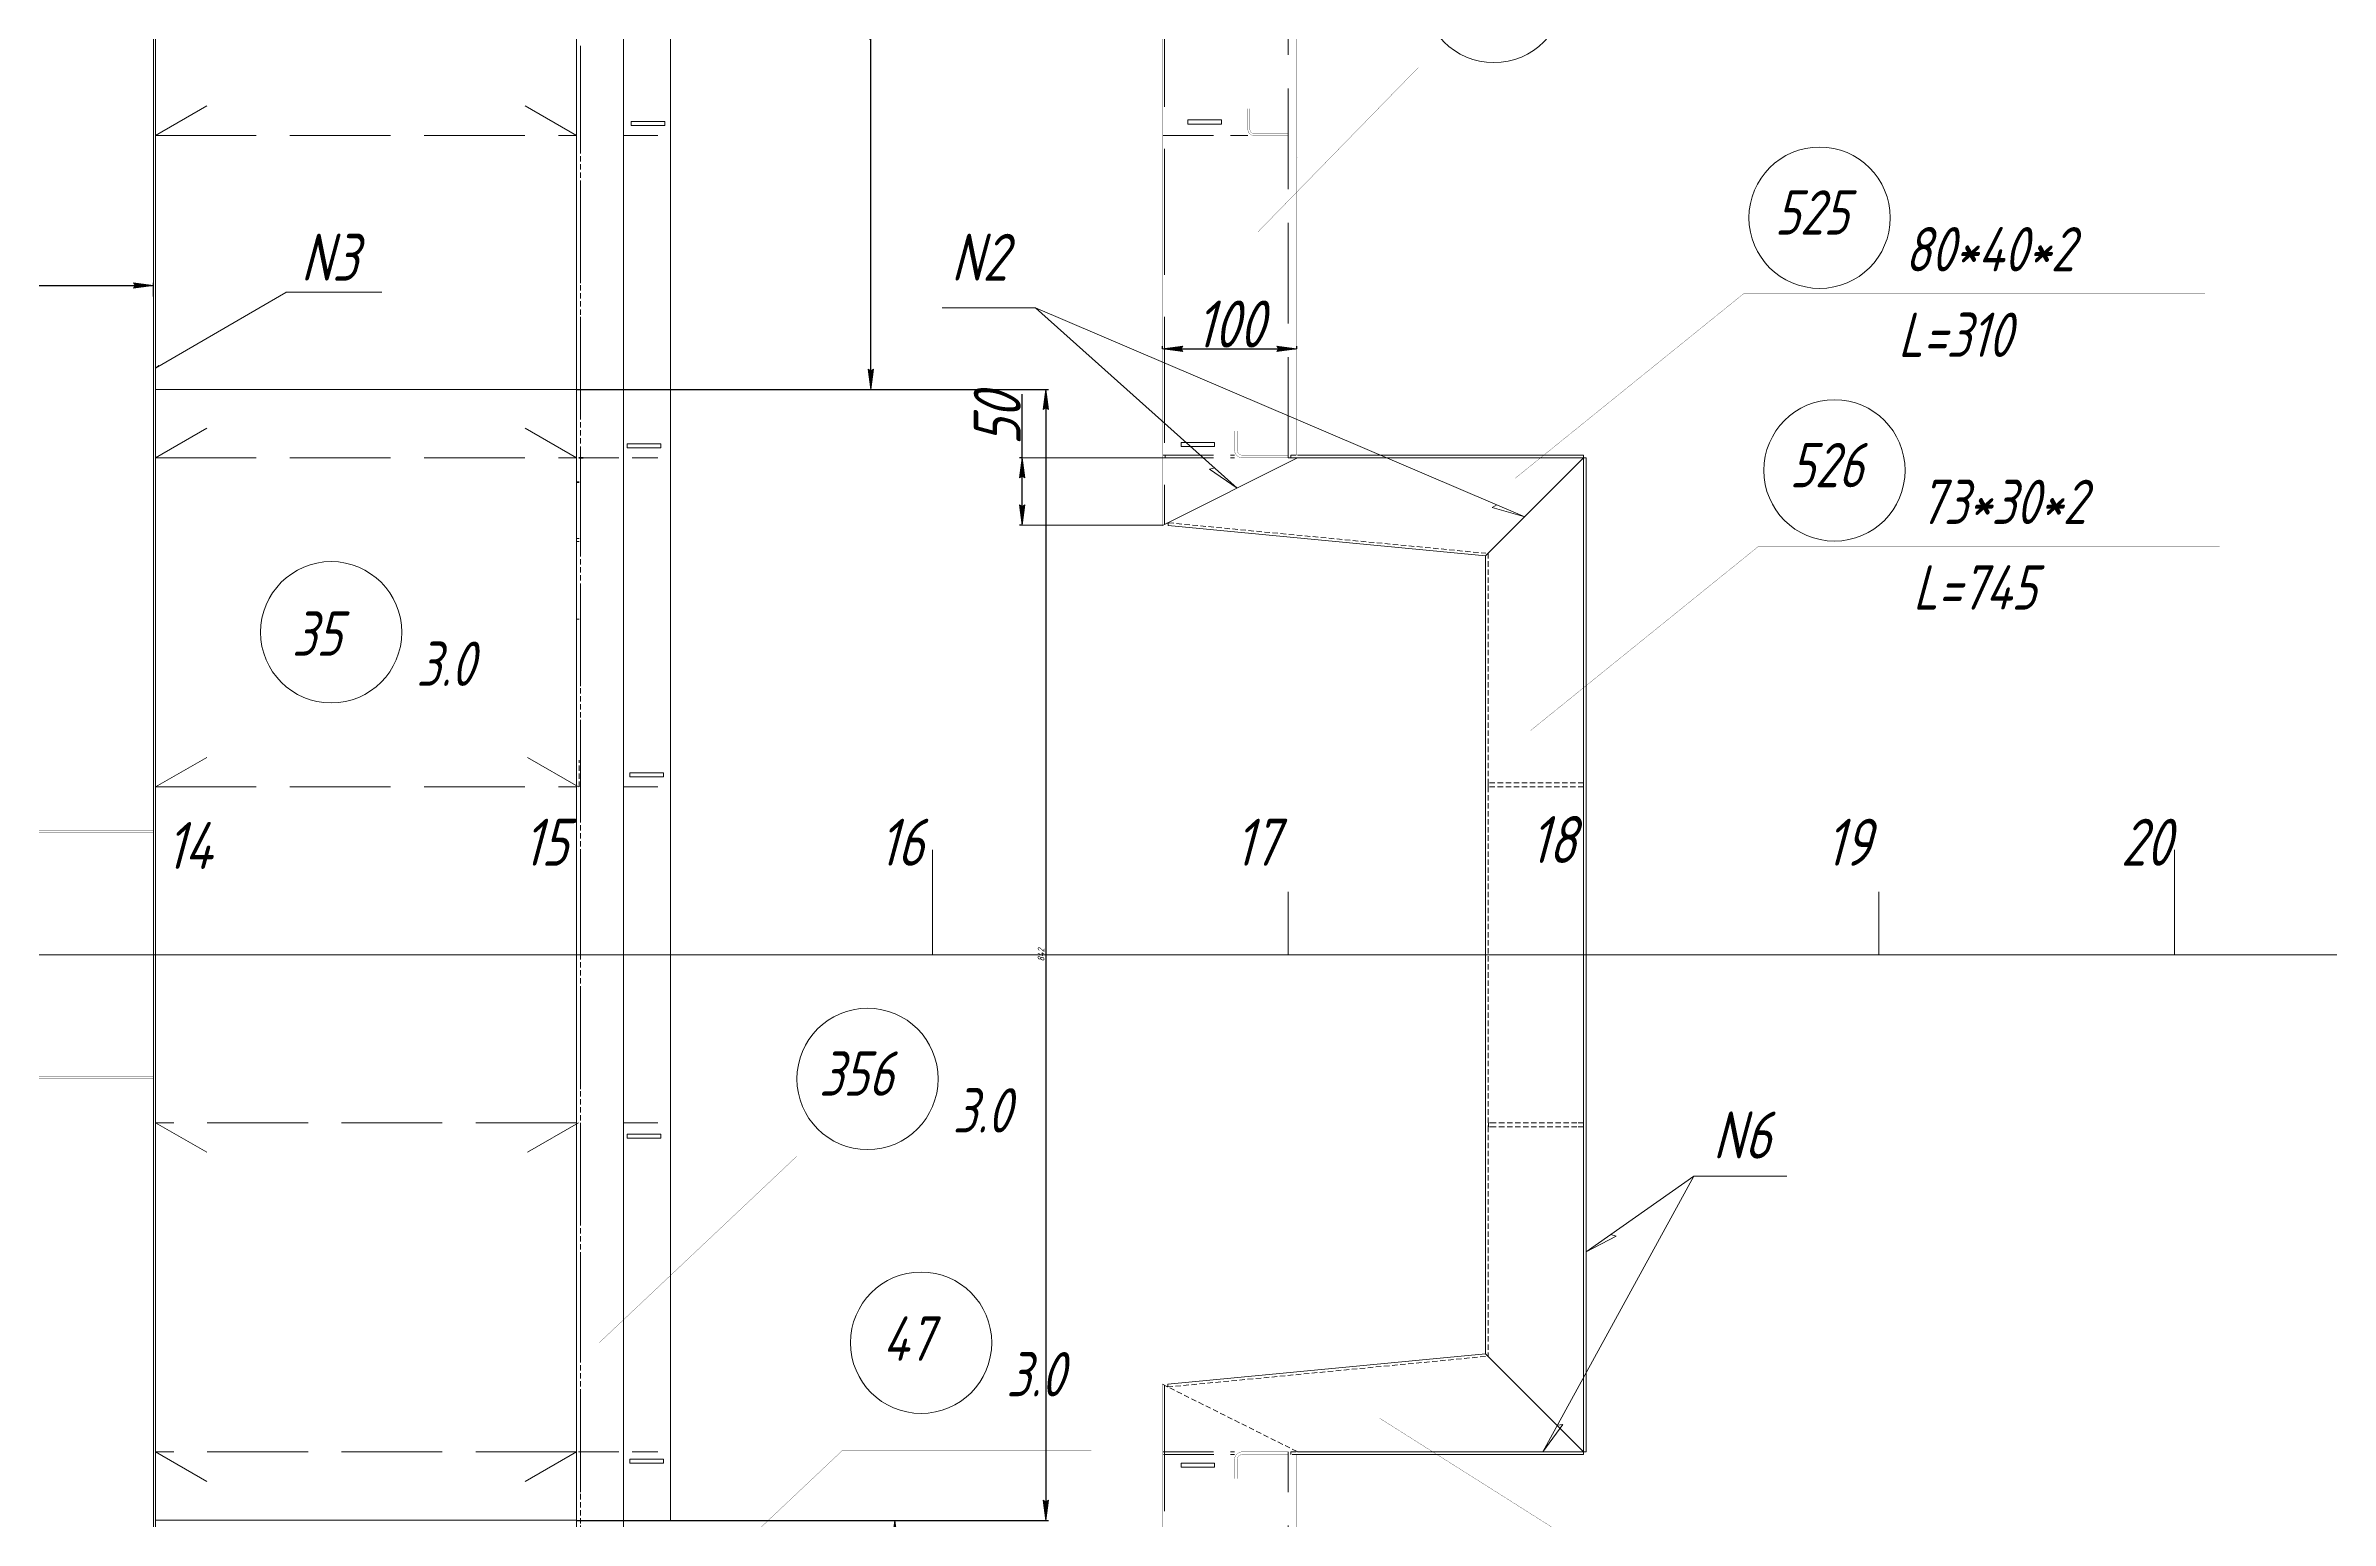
# Model space of a CAD drawing. Header units: millimetres. Extents: x 77380 to 135900, y -26587 to 17301.
# Drawn here: x 97703 to 99405, y 2083 to 3181 of the extents above; entities that cross this region are included whole.
import ezdxf

# ---------------------------------------------------------------- set-up
doc = ezdxf.new("R2010")
doc.units = ezdxf.units.MM
for name, pattern in [('K5LT32768', [0]), ('K5LT32770', [0]), ('K5LT32771', [50, 37.5, -12.5]), ('K5LT32772', [0]), ('K5LT32780', [0]), ('K5LT32781', [0]), ('K5LT32782', [50, 37.5, -12.5]), ('K5LT32783', [100, 75, -25]), ('K5LT32785', [200, 125, -25, 25, -25]), ('K5LT32786', [100, 75, -25]), ('K5LT32792', [0]), ('K5LT32816', [40, 30, -10]), ('K5LT32817', [125, 93.75, -31.25]), ('K5LT32835', [0]), ('K5LT_AXLED', [19.5, 15, -1.5, 1.5, -1.5]), ('K5LT_BASIC', [0]), ('K5LT_DASHED', [6, 4, -2]), ('K5LT_THIN', [0]), ('K5LT_THIN_INCLUDED_TO_HATCHING', [0])]:
    doc.linetypes.add(name, pattern=pattern)
doc.layers.add('4001', color=7, linetype='Continuous')
doc.styles.add('KDIMTEXTSTYLE', font='GOST_AU.SHX', dxfattribs={"width": 0.96, "oblique": 15, "height": 5})
doc.styles.add('KTEXTSTYLE', font='GOST_AU.SHX', dxfattribs={"width": 0.96, "height": 5})
doc.dimstyles.new('KDIMSTYLE (1.00)', dxfattribs={"dimtxt": 5, "dimasz": 1, "dimexe": 2, "dimexo": 0, "dimgap": 1, "dimtad": 1, "dimtxsty": 'KDIMTEXTSTYLE', "dimsah": 1, "dimcen": 0, "dimdle": 1, "dimadec": 0, "dimazin": 0, "dimtfac": 0.667, "dimtmove": 0, "dimatfit": 3, "dimfxl": 1, "dimtvp": 1, "dimtolj": 1, "dimtzin": 0, "dimarcsym": 0})

# ---------------------------------------------------------------- blocks, each defined once
blk = doc.blocks.new('KDIMARROW_01')
blk.add_hatch(color=0).paths.add_polyline_path([(0, 0), (-15, 2), (-13.5, 0), (-15, -2)])
at = {"color": 0, "linetype": 'K5LT_THIN', "lineweight": 18}
for p, q in [((-13.5, 0), (-15, 2)), ((-15, 2), (0, 0)), ((0, 0), (-15, -2)), ((-15, -2), (-13.5, 0))]:
    blk.add_line(p, q, dxfattribs=at)
at = {"layer": '4001', "color": 0, "linetype": 'K5LT_THIN', "lineweight": 18}
blk.add_line((0, 0), (-1, 0), dxfattribs=at)
blk = doc.blocks.new('D82')
at = {"color": 0, "lineweight": -2}
for p, q in [((97398.6, 2994.5), (97398.6, 3004.6)), ((97399.6, 3002.6), (97782.6, 3002.6)), ((97783.6, 2994.5), (97783.6, 3004.6))]:
    blk.add_line(p, q, dxfattribs=at)
at = {"layer": 'Defpoints', "color": 0, "lineweight": 100}
for p in [(97783.6, 3002.6), (97398.6, 2994.5), (97783.6, 2994.5)]:
    blk.add_point(p, dxfattribs=at)
at = {"color": 0, "lineweight": -2, "rotation": 180}
blk.add_blockref('KDIMARROW_01', (97398.6, 3002.6), dxfattribs=at)
at = {"color": 0, "lineweight": -2}
blk.add_blockref('KDIMARROW_01', (97783.6, 3002.6), dxfattribs=at)
at = {"color": 7, "insert": (97591.1, 3021.2), "char_height": 5, "attachment_point": 5, "style": 'KDIMTEXTSTYLE'}
blk.add_mtext('\\A1;\\H35.0;\\W0.965;\\Q15;\\H35.0;\\W0.965;\\Q15;\\Q15;385', dxfattribs=at)
blk = doc.blocks.new('U403')
at = {"color": 7, "linetype": 'K5LT_THIN', "lineweight": 18}
for p, q in [((97337, 17627.6), (97240.1, 17571.2)), ((97240.1, 17571.2), (97243.5, 17573.2))]:
    blk.add_line(p, q, dxfattribs=at)
at = {"color": 7, "linetype": 'K5LT32835', "lineweight": 18}
for p, q in [((97240.1, 17571.2), (97240.1, 17571.2)), ((97240.1, 17571.2), (97240.1, 17571.2)), ((97240.2, 17571.3), (97240.2, 17571.2)), ((97240.2, 17571.3), (97240.3, 17571.3)), ((97240.2, 17571.3), (97240.2, 17571.3)), ((97240.4, 17571.4), (97240.3, 17571.3)), ((97240.3, 17571.4), (97240.3, 17571.3)), ((97240.3, 17571.4), (97240.4, 17571.3)), ((97240.5, 17571.5), (97240.4, 17571.4)), ((97240.4, 17571.5), (97240.5, 17571.4)), ((97240.4, 17571.4), (97240.5, 17571.4)), ((97240.5, 17571.6), (97240.5, 17571.4)), ((97240.5, 17571.6), (97240.7, 17571.5)), ((97240.5, 17571.5), (97240.6, 17571.5)), ((97240.6, 17571.7), (97240.6, 17571.5)), ((97240.6, 17571.7), (97240.8, 17571.6)), ((97240.6, 17571.6), (97240.8, 17571.6)), ((97240.8, 17571.8), (97240.7, 17571.5)), ((97240.7, 17571.7), (97240.7, 17571.5)), ((97240.7, 17571.7), (97240.9, 17571.7)), ((97240.9, 17571.9), (97240.8, 17571.6)), ((97240.8, 17571.8), (97241.1, 17571.8)), ((97240.8, 17571.8), (97241, 17571.7)), ((97241, 17572), (97240.9, 17571.6)), ((97240.9, 17571.9), (97241.2, 17571.8)), ((97240.9, 17571.9), (97241.2, 17571.8)), ((97241.1, 17572.1), (97241, 17571.7)), ((97241.1, 17572), (97241, 17571.7)), ((97241, 17572), (97241.4, 17571.9)), ((97241, 17572), (97241.3, 17571.9)), ((97241.2, 17572.2), (97241.1, 17571.8)), ((97241.1, 17572.1), (97241.5, 17572)), ((97241.3, 17572.3), (97241.2, 17571.8)), ((97241.2, 17572.2), (97241.6, 17572.1)), ((97241.2, 17572.1), (97241.5, 17572)), ((97241.5, 17572.4), (97241.3, 17571.9)), ((97241.4, 17572.3), (97241.3, 17571.9)), ((97241.3, 17572.3), (97241.8, 17572.2)), ((97241.3, 17572.2), (97241.7, 17572.1)), ((97241.6, 17572.5), (97241.4, 17572)), ((97241.4, 17572.4), (97241.9, 17572.3)), ((97241.4, 17572.3), (97241.9, 17572.2)), ((97241.7, 17572.6), (97241.5, 17572)), ((97241.5, 17572.4), (97242, 17572.3)), ((97241.7, 17572.6), (97241.6, 17572)), ((97241.6, 17572.5), (97242.2, 17572.4)), ((97241.6, 17572.5), (97242.1, 17572.3)), ((97241.9, 17572.8), (97241.7, 17572.1)), ((97241.8, 17572.7), (97241.7, 17572.1)), ((97241.7, 17572.6), (97242.3, 17572.5)), ((97241.7, 17572.6), (97242.2, 17572.4)), ((97242, 17572.9), (97241.8, 17572.2)), ((97241.8, 17572.7), (97242.5, 17572.6)), ((97241.8, 17572.7), (97242.4, 17572.5)), ((97242.1, 17572.9), (97241.9, 17572.2)), ((97241.9, 17572.8), (97242.6, 17572.6)), ((97242.3, 17573.1), (97242, 17572.3)), ((97242.2, 17573), (97242, 17572.3)), ((97242, 17572.9), (97242.6, 17572.7)), ((97242, 17572.8), (97242.6, 17572.7)), ((97242.3, 17573.2), (97242.1, 17572.4)), ((97242.1, 17573), (97242.6, 17572.9)), ((97242.1, 17572.9), (97242.6, 17572.8)), ((97242.4, 17573.1), (97242.2, 17572.4)), ((97242.2, 17573.1), (97242.5, 17573)), ((97242.2, 17573), (97242.5, 17573)), ((97242.4, 17573.1), (97242.3, 17572.5)), ((97242.3, 17573.1), (97242.4, 17573.1)), ((97242.4, 17573.2), (97242.4, 17573.2)), ((97242.5, 17573), (97242.4, 17572.5)), ((97242.5, 17572.9), (97242.4, 17572.5)), ((97242.6, 17572.8), (97242.5, 17572.6)), ((97242.6, 17572.8), (97242.6, 17572.6)), ((97242.7, 17572.7), (97242.7, 17572.7))]:
    blk.add_line(p, q, dxfattribs=at)
at = {"color": 7, "linetype": 'K5LT32835', "const_width": 0.18}
blk.add_lwpolyline([(97242.7, 17572.7), (97240.1, 17571.2), (97242.4, 17573.2)], close=True, dxfattribs=at)
blk = doc.blocks.new('*D563')
at = {"color": 0, "lineweight": -2}
for p, q in [((98535.1, 2955.5), (98535.1, 2957.5)), ((98536.1, 2955.5), (98634.1, 2955.5)), ((98635.1, 2955.5), (98635.1, 2957.5))]:
    blk.add_line(p, q, dxfattribs=at)
at = {"layer": 'Defpoints', "color": 0, "lineweight": 100}
for p in [(98535.1, 2955.5), (98635.1, 2955.5), (98635.1, 2955.5)]:
    blk.add_point(p, dxfattribs=at)
at = {"color": 0, "lineweight": -2, "rotation": 180}
blk.add_blockref('KDIMARROW_01', (98535.1, 2955.5), dxfattribs=at)
at = {"color": 0, "lineweight": -2}
blk.add_blockref('KDIMARROW_01', (98635.1, 2955.5), dxfattribs=at)
at = {"color": 7, "insert": (98585.1, 2974), "char_height": 5, "attachment_point": 5, "style": 'KDIMTEXTSTYLE'}
blk.add_mtext('\\A1;\\H35.0;\\W0.965;\\Q15;\\H35.0;\\W0.965;\\Q15;\\Q15;100', dxfattribs=at)
blk = doc.blocks.new('*D588')
at = {"color": 0, "lineweight": -2}
for p, q in [((98098.6, 2925.3), (98450.1, 2925.3)), ((98448.1, 2924.3), (98448.1, 2084.3)), ((98098.6, 2083.3), (98450.1, 2083.3))]:
    blk.add_line(p, q, dxfattribs=at)
at = {"layer": 'Defpoints', "color": 0, "lineweight": 100}
for p in [(98098.6, 2925.3), (98098.6, 2083.3), (98448.1, 2083.3)]:
    blk.add_point(p, dxfattribs=at)
at = {"color": 0, "lineweight": -2}
for p, rotation in [((98448.1, 2925.3), 90), ((98448.1, 2083.3), 270)]:
    blk.add_blockref('KDIMARROW_01', p, dxfattribs=dict(at, rotation=rotation))
at = {"color": 7, "insert": (98444.6, 2504.3), "char_height": 5, "attachment_point": 5, "rotation": 90, "style": 'KDIMTEXTSTYLE'}
blk.add_mtext('\\A1;842', dxfattribs=at)
blk = doc.blocks.new('*D589')
at = {"color": 0, "lineweight": -2}
for p, q in [((98098.6, 3454.3), (98319.9, 3454.3)), ((98317.9, 2926.3), (98317.9, 3453.3)), ((98098.6, 2925.3), (98319.9, 2925.3))]:
    blk.add_line(p, q, dxfattribs=at)
at = {"layer": 'Defpoints', "color": 0, "lineweight": 100}
for p in [(98098.6, 3454.3), (98317.9, 3454.3), (98098.6, 2925.3)]:
    blk.add_point(p, dxfattribs=at)
at = {"color": 0, "lineweight": -2}
for p, rotation in [((98317.9, 3454.3), 90), ((98317.9, 2925.3), 270)]:
    blk.add_blockref('KDIMARROW_01', p, dxfattribs=dict(at, rotation=rotation))
at = {"color": 7, "insert": (98314.4, 3189.8), "char_height": 5, "attachment_point": 5, "rotation": 90, "style": 'KDIMTEXTSTYLE'}
blk.add_mtext('\\A1;529', dxfattribs=at)
blk = doc.blocks.new('*D590')
at = {"color": 0, "lineweight": -2}
for p, q in [((98098.6, 2083.3), (98337.7, 2083.3)), ((98335.7, 2082.3), (98335.7, 1555.3)), ((98098.6, 1554.3), (98337.7, 1554.3))]:
    blk.add_line(p, q, dxfattribs=at)
at = {"layer": 'Defpoints', "color": 0, "lineweight": 100}
for p in [(98098.6, 2083.3), (98098.6, 1554.3), (98335.7, 1554.3)]:
    blk.add_point(p, dxfattribs=at)
at = {"color": 0, "lineweight": -2}
for p, rotation in [((98335.7, 2083.3), 90), ((98335.7, 1554.3), 270)]:
    blk.add_blockref('KDIMARROW_01', p, dxfattribs=dict(at, rotation=rotation))
at = {"color": 7, "insert": (98332.2, 1818.8), "char_height": 5, "attachment_point": 5, "rotation": 90, "style": 'KDIMTEXTSTYLE'}
blk.add_mtext('\\A1;529', dxfattribs=at)

msp = doc.modelspace()

# ---------------------------------------------------------------- linework, layer by layer
at = {"color": 3, "linetype": 'K5LT32768', "lineweight": 18, "true_color": 0x00ff00}
for p, q in [((97783.622, 1404.338), (97783.622, 3604.338)), ((97783.622, 1404.338), (97783.622, 3604.338)), ((97785.122, 1404.338), (97785.122, 3604.338)), ((97785.122, 1404.338), (97785.122, 3604.338)), ((97785.122, 2925.339), (97785.122, 3454.338)), ((97785.122, 2925.339), (97785.122, 3454.338)), ((98168.623, 3419.49), (98168.623, 2925.339)), ((98168.623, 3419.49), (98168.623, 2925.339)), ((97785.122, 2925.339), (97785.122, 2083.338)), ((98098.623, 2925.339), (97785.122, 2925.339)), ((98098.623, 2925.339), (97785.122, 2925.339)), ((97785.122, 2925.339), (97785.122, 2083.338)), ((98098.623, 2925.339), (97785.122, 2925.339)), ((98098.623, 2925.339), (97785.122, 2925.339)), ((98168.623, 2083.338), (98168.623, 2925.339)), ((98168.623, 2083.338), (98168.623, 2925.339)), ((98168.623, 2084.338), (98168.623, 2924.338)), ((98168.623, 2084.338), (98168.623, 2924.338)), ((97785.122, 2083.338), (98098.623, 2083.338)), ((97785.122, 2083.338), (98098.623, 2083.338))]:
    msp.add_line(p, q, dxfattribs=at)
at = {"color": 7, "linetype": 'K5LT_THIN', "lineweight": 18}
for p, q in [((98098.623, 1404.338), (98098.623, 3604.338)), ((98098.623, 1404.338), (98098.623, 3604.338)), ((98133.623, 3604.338), (98133.623, 1404.338)), ((98133.623, 3604.338), (98133.623, 1404.338)), ((98440.425, 2985.99), (98370.976, 2985.99)), ((98440.425, 2985.99), (98804.827, 2830.542)), ((98440.425, 2985.99), (98590.741, 2851.867)), ((98537.122, 2874.368), (98430.425, 2874.368)), ((98569.896, 2866.056), (98573.953, 2866.847)), ((98590.741, 2851.867), (98569.896, 2866.056)), ((98848.622, 2874.338), (98848.568, 2874.338)), ((98780.541, 2837.324), (98784.131, 2839.371)), ((98804.827, 2830.542), (98780.541, 2837.324)), ((98535.622, 2824.268), (98430.425, 2824.268)), ((98930.629, 2339.627), (98818.381, 2134.308)), ((98930.629, 2339.627), (98850.622, 2283.281)), ((98930.629, 2339.627), (99000.078, 2339.627)), ((98850.622, 2283.281), (98872.957, 2294.985)), ((98872.957, 2294.985), (98869.018, 2296.237)), ((98818.381, 2134.308), (98833.261, 2154.665)), ((98833.261, 2154.665), (98829.174, 2154.05)), ((98848.622, 2134.338), (98848.597, 2134.338))]:
    msp.add_line(p, q, dxfattribs=at)
at = {"color": 6, "linetype": 'K5LT32783', "lineweight": 18, "true_color": 0xff00ff}
for p, q in [((98101.623, 1404.338), (98101.623, 3604.338)), ((98101.623, 1404.338), (98101.623, 3604.338)), ((98628.622, 2874.338), (98628.622, 3604.338)), ((98628.622, 1404.338), (98628.622, 2134.308))]:
    msp.add_line(p, q, dxfattribs=at)
at = {"color": 3, "linetype": 'K5LT32817', "lineweight": 18, "true_color": 0x00ff00}
for p, q in [((98536.568, 3479.338), (98536.568, 2824.744)), ((98536.568, 2183.836), (98536.568, 1529.338))]:
    msp.add_line(p, q, dxfattribs=at)
at = {"color": 7, "linetype": 'K5LT32768', "lineweight": 18}
for p, q in [((98098.623, 1938.117), (98098.623, 3180.768)), ((98133.623, 3180.223), (98133.623, 1930.311)), ((98133.623, 2379.338), (98159.123, 2379.338)), ((98136.298, 2370.903), (98161.347, 2370.903)), ((98161.347, 2367.772), (98136.298, 2367.772))]:
    msp.add_line(p, q, dxfattribs=at)
at = {"color": 7, "linetype": 'K5LT_DASHED', "lineweight": 18}
for p, q in [((98101.623, 1936.927), (98101.623, 3181.105)), ((98628.603, 2876.368), (98628.622, 2876.368)), ((98628.622, 2876.368), (98628.622, 2876.338)), ((98630.644, 2874.368), (98628.603, 2874.368)), ((98631.622, 2874.368), (98628.622, 2874.368)), ((98098.622, 2814.308), (98100.622, 2814.308)), ((98098.622, 2811.987), (98100.622, 2811.987)), ((98098.622, 2754.338), (98100.622, 2754.338)), ((98100.622, 2629.338), (98100.622, 2649.338)), ((98100.622, 2632.338), (98100.622, 2629.338)), ((98100.622, 2632.338), (98100.622, 2629.338)), ((98777.622, 2379.338), (98777.725, 2379.338)), ((98848.622, 2377.338), (98848.622, 2379.338)), ((98848.622, 2379.338), (98848.622, 2376.338))]:
    msp.add_line(p, q, dxfattribs=at)
at = {"color": 1, "linetype": 'K5LT32785', "lineweight": 18, "true_color": 0xff0000}
for p, q in [((97823.275, 3136.369), (97785.122, 3114.338)), ((97823.275, 3136.369), (97785.122, 3114.338)), ((98060.47, 3136.369), (98098.623, 3114.338)), ((98060.47, 3136.369), (98098.623, 3114.338)), ((97823.275, 2896.368), (97785.122, 2874.338)), ((97823.275, 2896.368), (97785.122, 2874.338)), ((98060.47, 2896.368), (98098.623, 2874.338)), ((98060.47, 2896.368), (98098.623, 2874.338)), ((97823.275, 2651.368), (97785.122, 2629.338)), ((97823.275, 2651.368), (97785.122, 2629.338)), ((98061.97, 2651.368), (98100.123, 2629.338)), ((98061.97, 2651.368), (98100.123, 2629.338)), ((97823.275, 2357.308), (97785.122, 2379.338)), ((97823.275, 2357.308), (97785.122, 2379.338)), ((98061.97, 2357.308), (98100.123, 2379.338)), ((98061.97, 2357.308), (98100.123, 2379.338)), ((97823.275, 2112.308), (97785.122, 2134.338)), ((97823.275, 2112.308), (97785.122, 2134.338)), ((98060.47, 2112.308), (98098.623, 2134.338)), ((98060.47, 2112.308), (98098.623, 2134.338))]:
    msp.add_line(p, q, dxfattribs=at)
at = {"color": 1, "linetype": 'K5LT32786', "lineweight": 18, "true_color": 0xff0000}
for p, q in [((97785.122, 3114.338), (98098.623, 3114.338)), ((97785.122, 3114.338), (98098.623, 3114.338)), ((97785.122, 2874.338), (98098.623, 2874.338)), ((97785.122, 2874.338), (98098.623, 2874.338)), ((97785.122, 2629.338), (98098.623, 2629.338)), ((97785.122, 2629.338), (98098.623, 2629.338)), ((98098.623, 2379.338), (97785.122, 2379.338)), ((98098.623, 2379.338), (97785.122, 2379.338)), ((98098.623, 2134.338), (97785.122, 2134.338)), ((98098.623, 2134.338), (97785.122, 2134.338))]:
    msp.add_line(p, q, dxfattribs=at)
at = {"color": 2, "linetype": 'K5LT32816', "lineweight": 18, "true_color": 0xffff00}
for p, q in [((98133.623, 3114.338), (98159.123, 3114.338)), ((98133.623, 3114.338), (98159.123, 3114.338)), ((98164.347, 3124.904), (98139.298, 3124.904)), ((98139.298, 3124.904), (98139.298, 3121.773)), ((98164.347, 3124.904), (98139.298, 3124.904)), ((98139.298, 3124.904), (98139.298, 3121.773)), ((98139.298, 3121.773), (98164.347, 3121.773)), ((98139.298, 3121.773), (98164.347, 3121.773)), ((98164.347, 3121.773), (98164.347, 3124.904)), ((98164.347, 3121.773), (98164.347, 3124.904)), ((98161.347, 2884.903), (98136.298, 2884.903)), ((98136.298, 2884.903), (98136.298, 2881.772)), ((98161.347, 2884.903), (98136.298, 2884.903)), ((98136.298, 2884.903), (98136.298, 2881.772)), ((98136.298, 2881.772), (98161.347, 2881.772)), ((98136.298, 2881.772), (98161.347, 2881.772)), ((98161.347, 2881.772), (98161.347, 2884.903)), ((98161.347, 2881.772), (98161.347, 2884.903)), ((98100.123, 2874.338), (98159.123, 2874.338)), ((98100.123, 2874.338), (98159.123, 2874.338)), ((98163.347, 2639.903), (98138.298, 2639.903)), ((98138.298, 2639.903), (98138.298, 2636.772)), ((98163.347, 2639.903), (98138.298, 2639.903)), ((98138.298, 2639.903), (98138.298, 2636.772)), ((98163.347, 2636.772), (98163.347, 2639.903)), ((98163.347, 2636.772), (98163.347, 2639.903)), ((98133.623, 2629.338), (98159.123, 2629.338)), ((98133.623, 2629.338), (98159.123, 2629.338)), ((98138.298, 2636.772), (98163.347, 2636.772)), ((98138.298, 2636.772), (98163.347, 2636.772)), ((98133.623, 2379.338), (98159.123, 2379.338)), ((98133.623, 2379.338), (98159.123, 2379.338)), ((98133.623, 2379.338), (98159.123, 2379.338)), ((98136.298, 2367.772), (98136.298, 2370.903)), ((98136.298, 2370.903), (98161.347, 2370.903)), ((98136.298, 2367.772), (98136.298, 2370.903)), ((98136.298, 2370.903), (98161.347, 2370.903)), ((98136.298, 2370.903), (98161.347, 2370.903)), ((98161.347, 2367.772), (98136.298, 2367.772)), ((98161.347, 2367.772), (98136.298, 2367.772)), ((98161.347, 2367.772), (98136.298, 2367.772)), ((98161.347, 2370.903), (98161.347, 2367.772)), ((98161.347, 2370.903), (98161.347, 2367.772)), ((98100.123, 2134.338), (98159.123, 2134.338)), ((98100.123, 2134.338), (98159.123, 2134.338)), ((98138.298, 2125.773), (98138.298, 2128.904)), ((98138.298, 2128.904), (98163.347, 2128.904)), ((98138.298, 2125.773), (98138.298, 2128.904)), ((98138.298, 2128.904), (98163.347, 2128.904)), ((98163.347, 2128.904), (98163.347, 2125.773)), ((98163.347, 2128.904), (98163.347, 2125.773)), ((98163.347, 2125.773), (98138.298, 2125.773)), ((98163.347, 2125.773), (98138.298, 2125.773))]:
    msp.add_line(p, q, dxfattribs=at)
at = {"color": 2, "linetype": 'K5LT32782', "lineweight": 18, "true_color": 0xffff00}
for p, q in [((98535.622, 3114.339), (98598.623, 3114.339)), ((98578.847, 3125.904), (98553.798, 3125.904)), ((98553.798, 3125.904), (98553.798, 3122.773)), ((98553.798, 3122.773), (98578.847, 3122.773)), ((98578.847, 3122.773), (98578.847, 3125.904)), ((98535.622, 2876.338), (98588.622, 2876.338)), ((98573.847, 2885.903), (98548.798, 2885.903)), ((98548.798, 2882.772), (98573.847, 2882.772)), ((98573.847, 2882.772), (98573.847, 2885.903)), ((98535.622, 2874.338), (98588.622, 2874.338)), ((98535.622, 2134.338), (98588.622, 2134.338)), ((98535.643, 2132.338), (98588.622, 2132.338))]:
    msp.add_line(p, q, dxfattribs=at)
at = {"color": 7, "linetype": 'K5LT_THIN_INCLUDED_TO_HATCHING', "lineweight": 18}
msp.add_line((98635.612, 3097.645), (98635.622, 3097.641), dxfattribs=at)
at = {"color": 7, "linetype": 'K5LT32780', "lineweight": 18}
msp.add_line((97953.69, 2997.617), (97882.008, 2997.617), dxfattribs=at)
msp.add_line((97953.69, 2997.617), (97882.008, 2997.617), dxfattribs=at)
at = {"color": 3, "linetype": 'K5LT32771', "lineweight": 18, "true_color": 0x00ff00}
msp.add_line((98098.623, 2925.339), (97980.389, 2925.339), dxfattribs=at)
at = {"color": 7}
for p, q in [((98430.425, 2825.268), (98430.425, 2921.871)), ((98430.425, 2874.368), (98428.425, 2874.368)), ((98430.425, 2824.268), (98428.425, 2824.268))]:
    msp.add_line(p, q, dxfattribs=at)
at = {"color": 3, "linetype": 'K5LT_DASHED', "lineweight": 18, "true_color": 0x00ff00}
for p, q in [((98537.122, 2876.368), (98537.122, 2874.368)), ((98630.622, 2876.368), (98630.644, 2876.368)), ((98630.622, 2876.338), (98630.622, 2876.368)), ((98630.644, 2874.368), (98630.644, 2876.368)), ((98630.644, 2876.368), (98630.644, 2874.368)), ((98630.644, 2876.368), (98635.622, 2876.368)), ((98635.622, 2874.368), (98630.644, 2874.368)), ((98539.398, 2825.998), (98775.813, 2803.329)), ((98777.622, 2803.338), (98777.622, 2376.338)), ((98777.622, 2632.338), (98777.622, 2629.338)), ((98782.622, 2632.338), (98777.622, 2632.338)), ((98782.622, 2629.338), (98777.622, 2629.338)), ((98848.622, 2632.338), (98782.622, 2632.338)), ((98848.622, 2629.338), (98782.622, 2629.338)), ((98782.622, 2379.338), (98777.622, 2379.338)), ((98782.622, 2379.338), (98777.622, 2379.338)), ((98782.622, 2376.338), (98777.622, 2376.338)), ((98782.622, 2376.338), (98777.622, 2376.338)), ((98777.622, 2376.338), (98777.622, 2205.338)), ((98777.725, 2376.338), (98777.725, 2379.338)), ((98782.52, 2379.338), (98777.725, 2379.338)), ((98782.52, 2376.338), (98777.725, 2376.338)), ((98782.52, 2379.338), (98783.622, 2379.338)), ((98782.52, 2376.338), (98783.622, 2376.338)), ((98843.622, 2379.338), (98782.622, 2379.338)), ((98843.622, 2379.338), (98782.622, 2379.338)), ((98843.622, 2376.338), (98782.622, 2376.338)), ((98843.622, 2376.338), (98782.622, 2376.338)), ((98843.622, 2379.338), (98783.622, 2379.338)), ((98843.622, 2376.338), (98783.622, 2376.338)), ((98848.622, 2379.338), (98843.622, 2379.338)), ((98848.622, 2379.338), (98843.622, 2379.338)), ((98848.622, 2379.338), (98843.622, 2379.338)), ((98848.622, 2376.338), (98843.622, 2376.338)), ((98848.622, 2376.338), (98843.622, 2376.338)), ((98848.622, 2376.338), (98843.622, 2376.338)), ((98775.625, 2205.336), (98539.061, 2182.59)), ((98775.625, 2205.336), (98539.061, 2182.59)), ((98535.068, 2184.585), (98635.622, 2134.338)), ((98630.578, 2132.308), (98630.578, 2134.308)), ((98630.578, 2134.308), (98635.622, 2134.308)), ((98635.622, 2132.308), (98630.578, 2132.308))]:
    msp.add_line(p, q, dxfattribs=at)
at = {"color": 2, "linetype": 'K5LT32770', "lineweight": 18, "true_color": 0xffff00}
for p, q in [((98548.798, 2885.903), (98548.798, 2882.772)), ((98548.798, 2122.772), (98548.798, 2125.903)), ((98548.798, 2125.903), (98573.847, 2125.903)), ((98573.847, 2122.772), (98548.798, 2122.772)), ((98573.847, 2125.903), (98573.847, 2122.772))]:
    msp.add_line(p, q, dxfattribs=at)
at = {"color": 3, "linetype": 'K5LT_THIN', "lineweight": 18, "true_color": 0x00ff00}
for p, q in [((98635.622, 2876.368), (98848.598, 2876.368)), ((98848.598, 2876.368), (98848.598, 2874.368)), ((98535.068, 2823.993), (98635.622, 2874.338)), ((98848.598, 2874.368), (98635.622, 2874.368)), ((98775.622, 2801.338), (98848.598, 2874.368)), ((98775.622, 2801.338), (98848.622, 2874.338)), ((98848.622, 2874.338), (98850.622, 2874.338)), ((98848.622, 2134.338), (98848.622, 2874.338)), ((98848.622, 2874.338), (98848.622, 2134.338)), ((98850.622, 2874.338), (98850.622, 2134.338)), ((98539.353, 2825.528), (98538.329, 2825.626)), ((98539.207, 2824.007), (98539.353, 2825.528)), ((98539.353, 2825.528), (98539.414, 2826.169)), ((98775.622, 2801.338), (98539.207, 2824.007)), ((98775.622, 2801.338), (98775.622, 2207.338)), ((98538.87, 2184.571), (98775.625, 2207.336)), ((98775.622, 2207.338), (98783.622, 2199.338)), ((98848.627, 2134.308), (98781.122, 2201.837)), ((98848.622, 2134.338), (98783.622, 2199.338)), ((98538.28, 2182.98), (98539.016, 2183.051)), ((98539.016, 2183.051), (98538.87, 2184.571)), ((98539.061, 2182.59), (98539.016, 2183.051)), ((98805.612, 2177.338), (98805.622, 2177.338)), ((98635.622, 2134.338), (98848.627, 2134.308)), ((98635.622, 2134.308), (98848.627, 2134.308)), ((98848.627, 2132.308), (98635.622, 2132.308)), ((98850.622, 2134.338), (98848.622, 2134.338)), ((98850.622, 2134.338), (98848.622, 2134.338)), ((98848.627, 2134.308), (98848.627, 2132.308))]:
    msp.add_line(p, q, dxfattribs=at)
at = {"color": 5, "linetype": 'K5LT_BASIC', "lineweight": 60, "true_color": 0x0000ff}
for p, q in [((98103.622, 2874.338), (98100.622, 2874.338)), ((98103.622, 2874.338), (98100.622, 2874.338)), ((98098.622, 2856.338), (98100.622, 2856.338))]:
    msp.add_line(p, q, dxfattribs=at)
at = {"color": 1, "linetype": 'K5LT32781', "lineweight": 0, "true_color": 0xff0000}
for p, q in [((97783.622, 2504.338), (97783.622, 2582.463)), ((97783.622, 2504.338), (97783.622, 2582.463)), ((98363.622, 2504.338), (98363.622, 2582.463)), ((98363.622, 2504.338), (98363.622, 2582.463)), ((98848.622, 2504.338), (98848.622, 2582.463)), ((98848.622, 2504.338), (98848.622, 2582.463)), ((99288.623, 2504.338), (99288.623, 2582.463)), ((98098.622, 2504.338), (98098.622, 2551.213)), ((98098.622, 2504.338), (98098.622, 2551.213)), ((98628.622, 2504.338), (98628.622, 2551.213)), ((98628.622, 2504.338), (98628.622, 2551.213)), ((99068.622, 2504.338), (99068.622, 2551.213))]:
    msp.add_line(p, q, dxfattribs=at)
at = {"color": 30, "linetype": 'K5LT_AXLED', "lineweight": 18, "true_color": 0xff8000}
msp.add_line((98848.622, 2504.338), (98848.622, 2551.213), dxfattribs=at)
at = {"color": 1, "linetype": 'K5LT32772', "lineweight": 18, "true_color": 0xff0000}
for p, q in [((94086.219, 2504.338), (102036.556, 2504.338)), ((97783.622, 2504.338), (98974.382, 2504.338))]:
    msp.add_line(p, q, dxfattribs=at)
at = {"color": 3, "linetype": 'K5LT32768', "true_color": 0x00ff00, "const_width": 0.18}
for points in [[(98535.068, 3479.338), (98535.068, 2823.993)], [(98635.122, 2876.368), (98635.122, 3479.338)], [(97783.622, 2596.721), (97399.622, 2596.721), (97399.622, 2595.119), (97783.622, 2595.119)], [(97783.622, 2411.956), (97399.622, 2411.956), (97399.622, 2413.556), (97783.622, 2413.556)], [(98535.068, 2184.585), (98535.068, 1529.338)], [(98635.122, 1529.338), (98635.122, 2132.308)]]:
    msp.add_lwpolyline(points, dxfattribs=at)
at = {"color": 1, "linetype": 'K5LT32772', "true_color": 0xff0000, "const_width": 0.18}
for points in [[(98606.026, 3042.496), (98725.442, 3164.88), (99068.794, 3164.88)], [(98797.833, 2859.259), (98968.014, 2996.752), (99311.365, 2996.752)], [(98808.919, 2671.145), (98979.1, 2808.638), (99322.451, 2808.638)], [(98115.485, 2215.526), (98262.576, 2354.302), (98447.901, 2354.302)], [(98115.485, 2215.526), (98262.576, 2354.302), (98447.901, 2354.302)], [(98696.724, 2159.316), (99021.837, 1953.876), (99365.188, 1953.876)], [(98149.485, 1996.526), (98296.576, 2135.302), (98481.901, 2135.302)], [(98149.485, 1996.526), (98296.576, 2135.302), (98481.901, 2135.302)]]:
    msp.add_lwpolyline(points, dxfattribs=at)
at = {"color": 5, "linetype": 'K5LT32792', "true_color": 0x0000ff, "const_width": 0.18}
for points in [[(98628.622, 3115.839), (98628.622, 3114.339), (98603.122, 3114.339, -0.41421356), (98598.622, 3118.839), (98598.622, 3134.339), (98600.122, 3134.339), (98600.122, 3118.839, 0.41421356), (98603.122, 3115.839)], [(98590.622, 2894.338), (98590.622, 2880.338, 0.41421356), (98594.622, 2876.338), (98628.622, 2876.338), (98628.622, 2874.338), (98594.622, 2874.338, -0.41421356), (98588.622, 2880.338), (98588.622, 2894.338)], [(98590.622, 2114.339), (98590.622, 2128.339, -0.41421356), (98594.622, 2132.339), (98628.622, 2132.339), (98628.622, 2134.339), (98594.622, 2134.339, 0.41421356), (98588.622, 2128.339), (98588.622, 2114.339)]]:
    msp.add_lwpolyline(points, format="xyb", close=True, dxfattribs=at)
at = {"color": 1, "linetype": 'K5LT32772', "lineweight": 18, "true_color": 0xff0000}
for centre in [(98781.802, 3221.24), (99024.374, 3053.112), (99035.46, 2864.998), (97915.879, 2744.488), (97915.879, 2744.488), (98315.343, 2411.956), (98315.343, 2411.956), (98355.239, 2215.526), (98355.239, 2215.526)]:
    msp.add_circle(centre, 52.603, dxfattribs=at)

# ---------------------------------------------------------------- block references
msp.add_blockref('U403', (545.046, -14630.011))
msp.add_blockref('U403', (545.046, -14630.011))
at = {"color": 7}
for p, rotation in [((98430.425, 2874.368), 90), ((98430.425, 2824.268), 270)]:
    msp.add_blockref('KDIMARROW_01', p, dxfattribs=dict(at, rotation=rotation))

# ---------------------------------------------------------------- texts
at = {"color": 7, "char_height": 2.5, "attachment_point": 1, "style": 'KTEXTSTYLE'}
for s, insert in [('{\\H13.2x;\\Q15;\\W0.965;\\C1;\\c255;525}', (98990.976, 3073.587)), ('{\\H13.2x;\\Q15;\\W0.965;\\C1;\\c255;80*40*2}', (99087.779, 3046.191)), ('\\H3.5;\\W0.965;\\Q15;\\Q15;\\H35.00;N3', (97893.218, 3041.185)), ('\\H3.5;\\W0.965;\\Q15;\\Q15;\\H35.00;N3', (97893.218, 3041.185)), ('{\\H14x;\\Q15;\\W0.965;N2}', (98377.521, 3041.185)), ('{\\H13.2x;\\Q15;\\W0.965;\\C1;\\c255;L=310}', (99082.876, 2982.488)), ('{\\H13.2x;\\Q15;\\W0.965;\\C1;\\c255;526}', (99002.062, 2885.474)), ('{\\H13.2x;\\Q15;\\W0.965;\\C1;\\c255;73*30*2}', (99098.865, 2858.077)), ('{\\H13.2x;\\Q15;\\W0.965;\\C1;\\c255;L=745}', (99093.962, 2794.374)), ('\\H3.5;\\W0.965;\\Q15;\\Q15;\\H33.00;{\\c255;35}', (97886.713, 2759.988)), ('\\H3.5;\\W0.965;\\Q15;\\Q15;\\H33.00;{\\c255;35}', (97886.713, 2759.988)), ('\\H3.5;\\W0.965;\\Q15;\\Q15;\\H33.00;{\\c255;3.0}', (97979.284, 2737.566)), ('\\H3.5;\\W0.965;\\Q15;\\Q15;\\H33.00;{\\c255;3.0}', (97979.284, 2737.566)), ('\\H3.5;\\W0.965;\\Q15;\\Q15;\\H33.00;{\\c255;356}', (98279.199, 2432.431)), ('\\H3.5;\\W0.965;\\Q15;\\Q15;\\H33.00;{\\c255;356}', (98279.199, 2432.431)), ('\\H3.5;\\W0.965;\\Q15;\\Q15;\\H33.00;{\\c255;3.0}', (98378.748, 2405.035)), ('\\H3.5;\\W0.965;\\Q15;\\Q15;\\H33.00;{\\c255;3.0}', (98378.748, 2405.035)), ('{\\H14x;\\Q15;\\W0.965;N6}', (98944.888, 2387.644)), ('\\H3.5;\\W0.965;\\Q15;\\Q15;\\H33.00;{\\c255;47}', (98326.531, 2235.106)), ('\\H3.5;\\W0.965;\\Q15;\\Q15;\\H33.00;{\\c255;47}', (98326.531, 2235.106)), ('\\H3.5;\\W0.965;\\Q15;\\Q15;\\H33.00;{\\c255;3.0}', (98418.644, 2208.605)), ('\\H3.5;\\W0.965;\\Q15;\\Q15;\\H33.00;{\\c255;3.0}', (98418.644, 2208.605))]:
    msp.add_mtext(s, dxfattribs=dict(at, insert=insert))
at = {"color": 7}
for s, insert, char_height, attachment_point, rotation, style in [('\\A1;{\\H7x;\\W0.965;50}', (98411.913, 2902.996), 5, 5, 90, 'KDIMTEXTSTYLE'), ('\\H3.5;\\W0.965;\\Q15;\\Q15;\\H35.00;{\\c255;14}', (97792.828, 2603.23), 2.5, 1, 359.999999, 'KTEXTSTYLE'), ('\\H3.5;\\W0.965;\\Q15;\\Q15;\\H35.00;{\\c255;14}', (97792.828, 2603.23), 2.5, 1, 359.999999, 'KTEXTSTYLE'), ('\\H3.5;\\W0.965;\\Q15;\\Q15;\\H35.00;{\\c255;15}', (98058.727, 2605.673), 2.5, 1, 359.999999, 'KTEXTSTYLE'), ('\\H3.5;\\W0.965;\\Q15;\\Q15;\\H35.00;{\\c255;15}', (98058.727, 2605.673), 2.5, 1, 359.999999, 'KTEXTSTYLE'), ('\\H3.5;\\W0.965;\\Q15;\\Q15;\\H35.00;{\\c255;16}', (98323.727, 2605.673), 2.5, 1, 359.999999, 'KTEXTSTYLE'), ('\\H3.5;\\W0.965;\\Q15;\\Q15;\\H35.00;{\\c255;16}', (98323.727, 2605.673), 2.5, 1, 359.999999, 'KTEXTSTYLE'), ('\\H3.5;\\W0.965;\\Q15;\\Q15;\\H35.00;{\\c255;17}', (98588.727, 2605.673), 2.5, 1, 359.999999, 'KTEXTSTYLE'), ('\\H3.5;\\W0.965;\\Q15;\\Q15;\\H35.00;{\\c255;17}', (98588.727, 2605.673), 2.5, 1, 359.999999, 'KTEXTSTYLE'), ('\\H3.5;\\W0.965;\\Q15;\\Q15;\\H35.00;{\\c255;18}', (98808.727, 2607.673), 2.5, 1, 359.999999, 'KTEXTSTYLE'), ('\\H3.5;\\W0.965;\\Q15;\\Q15;\\H35.00;{\\c255;18}', (98808.727, 2607.673), 2.5, 1, 359.999999, 'KTEXTSTYLE'), ('\\H3.5;\\W0.965;\\Q15;\\Q15;\\H35.00;{\\c255;19}', (99028.727, 2605.673), 2.5, 1, 359.999999, 'KTEXTSTYLE'), ('\\H3.5;\\W0.965;\\Q15;\\Q15;\\H35.00;{\\c255;20}', (99248.727, 2605.673), 2.5, 1, 359.999999, 'KTEXTSTYLE')]:
    msp.add_mtext(s, dxfattribs=dict(at, insert=insert, char_height=char_height, attachment_point=attachment_point, rotation=rotation, style=style))

# ---------------------------------------------------------------- dimensions: what is measured, and where the dimension line sits
for base, p1, p2, picture, middle in [((98317.929, 3454.338), (98098.623, 2925.339), (98098.623, 3454.338), '*D589', (98314.408, 3189.838)), ((98448.131, 2083.337), (98098.623, 2925.339), (98098.623, 2083.337), '*D588', (98444.624, 2504.338)), ((98335.705, 1554.338), (98098.623, 2083.338), (98098.623, 1554.338), '*D590', (98332.185, 1818.838))]:
    dim = msp.add_linear_dim(base=base, p1=p1, p2=p2, angle=90, dimstyle='KDIMSTYLE (1.00)', override={"dimblk1": 'KDIMARROW_01', "dimblk2": 'KDIMARROW_01', "dimclrt": 7}, dxfattribs=at)
    dim.commit()
    dim.dimension.update_dxf_attribs({"geometry": picture, "text_midpoint": middle})
for base, p1, p2, text, picture, middle in [((97783.622, 3002.614), (97398.623, 2994.454), (97783.622, 2994.454), '\\H35.0;\\W0.965;\\Q15;\\H35.0;\\W0.965;\\Q15;\\Q15;385', 'D82', (97591.122, 3002.614)), ((98635.122, 2955.494), (98535.068, 2955.494), (98635.122, 2955.494), '\\H35.0;\\W0.965;\\Q15;\\H35.0;\\W0.965;\\Q15;\\Q15;100', '*D563', (98585.095, 2955.494))]:
    dim = msp.add_linear_dim(base=base, p1=p1, p2=p2, text=text, dimstyle='KDIMSTYLE (1.00)', override={"dimexo": 0, "dimblk1": 'KDIMARROW_01', "dimblk2": 'KDIMARROW_01', "dimse1": 0, "dimse2": 0, "dimclrt": 7, "dimtolj": 1}, dxfattribs=at)
    dim.commit()
    dim.dimension.update_dxf_attribs({"geometry": picture, "text_midpoint": middle, "dimtype": 160})

doc.saveas('drawing.dxf')
